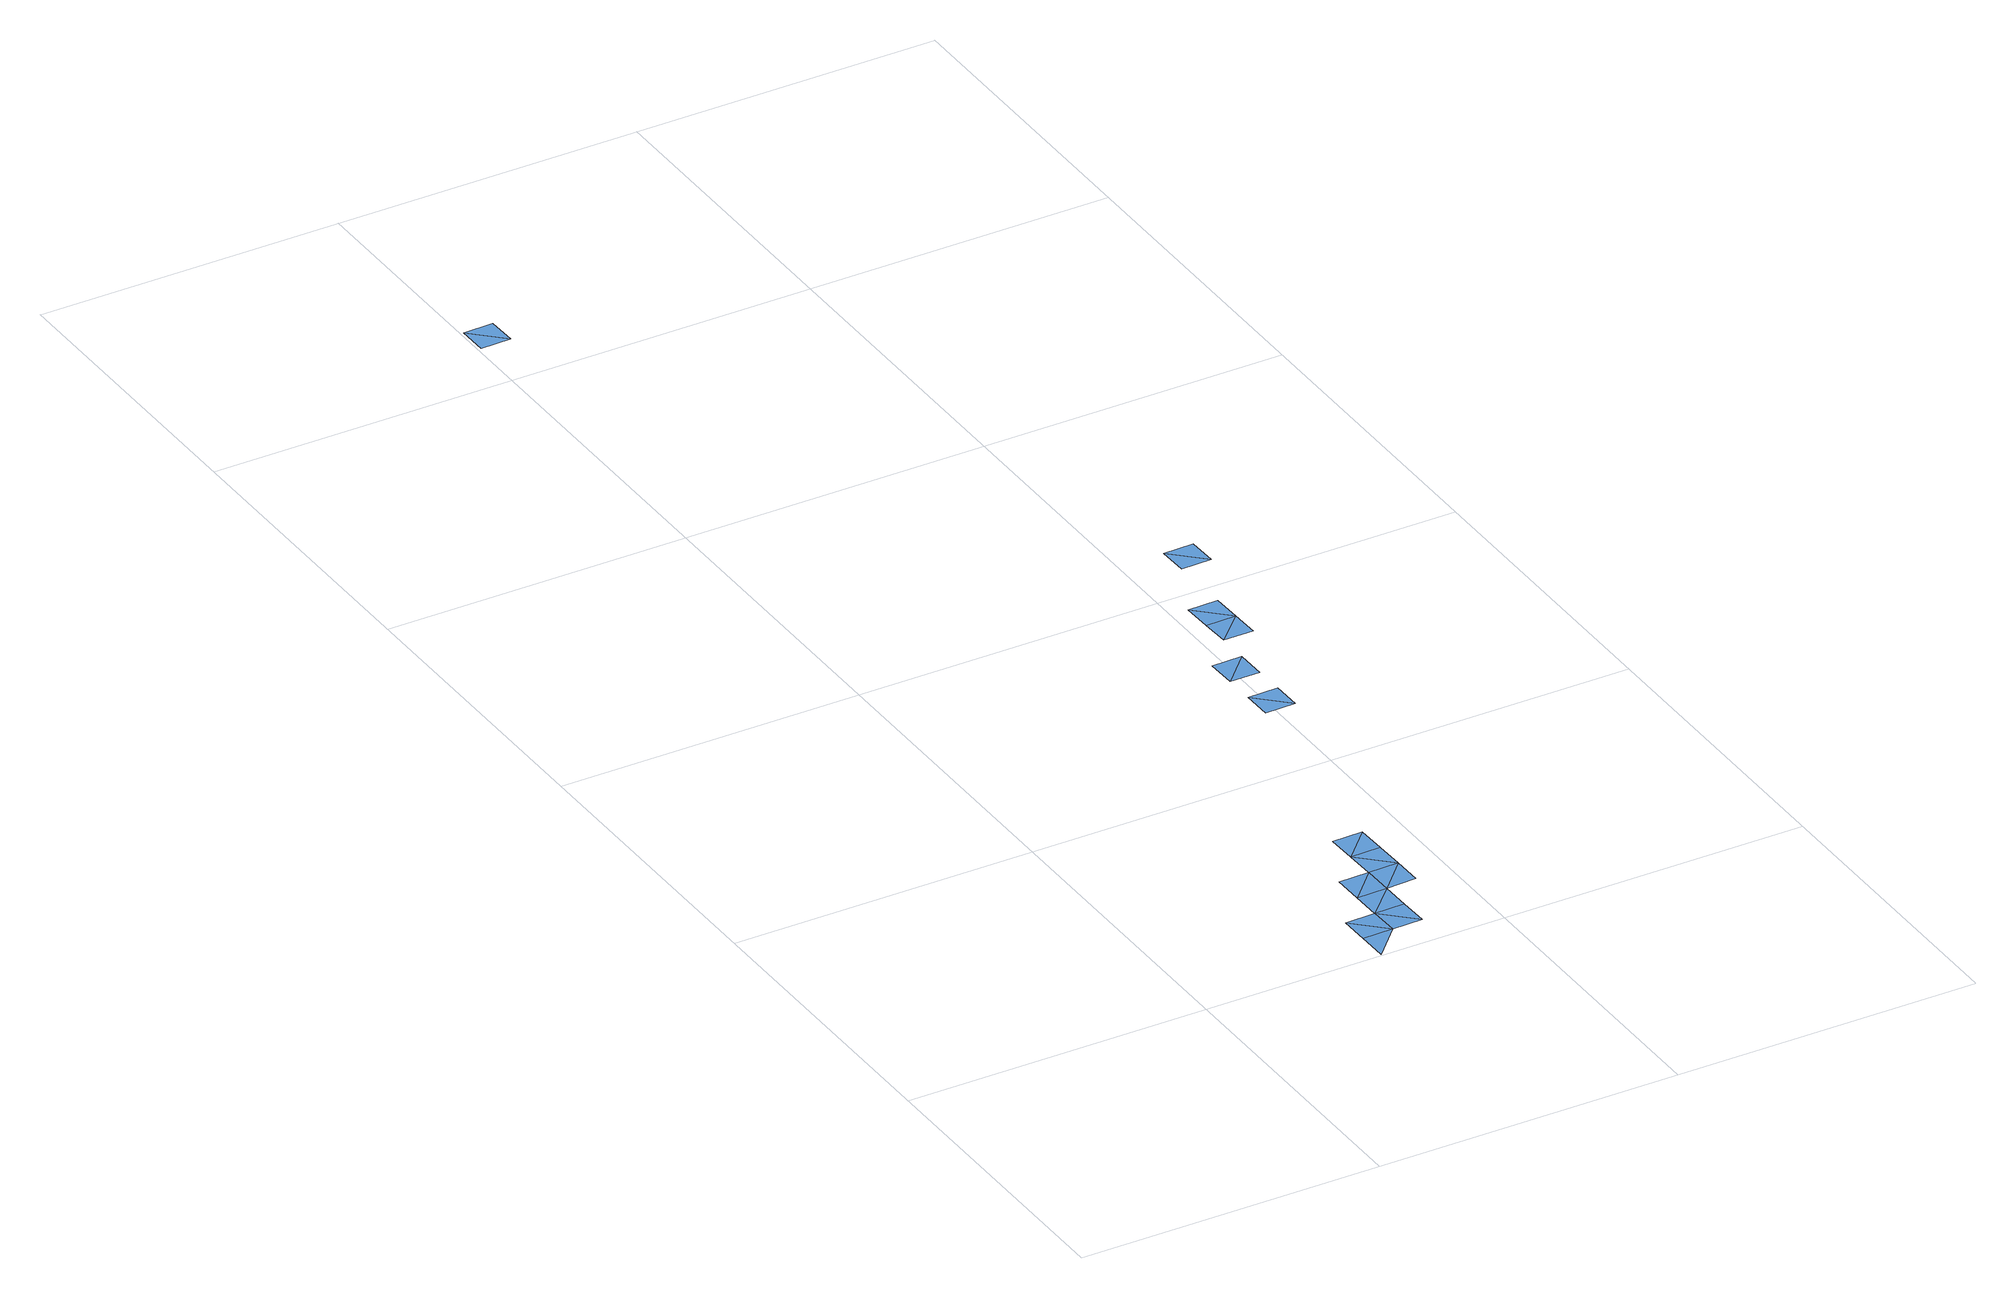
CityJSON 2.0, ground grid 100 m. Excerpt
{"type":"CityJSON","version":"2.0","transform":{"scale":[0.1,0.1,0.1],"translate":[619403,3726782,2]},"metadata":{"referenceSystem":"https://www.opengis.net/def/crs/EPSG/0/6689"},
"CityObjects":{
"waterbody1":{"type":"WaterBody","attributes":{"name":"福岡県津波浸水想定図","class":"1140","function":"2","WaterBodyTsunamiRiskAttribute.description":"1","WaterBodyTsunamiRiskAttribute.rank":"4"},"geometry":[{"type":"MultiSurface","lod":"1","boundaries":[[[0,1,2]],[[1,3,2]],[[1,4,3]],[[5,4,1]],[[5,6,4]],[[4,7,8]],[[9,10,8]],[[7,4,6]],[[8,7,9]]]}]},
"waterbody2":{"type":"WaterBody","attributes":{"name":"福岡県津波浸水想定図","class":"1140","function":"2","WaterBodyTsunamiRiskAttribute.description":"1","WaterBodyTsunamiRiskAttribute.rank":"2"},"geometry":[{"type":"MultiSurface","lod":"1","boundaries":[[[11,9,7]],[[9,11,12]],[[7,13,11]],[[12,14,15]],[[12,11,16]],[[12,16,14]],[[17,18,19]],[[19,18,20]],[[21,22,23]],[[23,22,24]],[[25,26,27]],[[27,26,28]]]}]},
"waterbody3":{"type":"WaterBody","attributes":{"name":"福岡県津波浸水想定図","class":"1140","function":"2","WaterBodyTsunamiRiskAttribute.description":"1","WaterBodyTsunamiRiskAttribute.rank":"1"},"geometry":[{"type":"MultiSurface","lod":"1","boundaries":[[[29,30,31]],[[29,32,30]]]}]},
"waterbody4":{"type":"WaterBody","attributes":{"name":"福岡県津波浸水想定図","class":"1140","function":"2","WaterBodyTsunamiRiskAttribute.description":"1","WaterBodyTsunamiRiskAttribute.rank":"3"},"geometry":[{"type":"MultiSurface","lod":"1","boundaries":[[[25,33,26]],[[33,34,26]],[[35,36,37]],[[37,36,38]]]}]}
},
"vertices":[
[591,4,5],[689,106,8],[589,104,7],[587,204,7],[687,206,7],[789,108,7],[787,208,8],[785,308,8],[685,306,8],[783,408,9],[683,406,8],
[883,410,9],[781,508,9],[885,310,9],[879,610,9],[779,608,9],[881,510,9],[10,4193,8],[110,4195,8],[8,4293,8],[108,4295,8],[965,1312,11],[1065,1314,11],[963,1412,11],[1063,1414,11],[1056,1813,13],[1156,1815,13],[1054,1913,13],[1154,1915,13],
[961,1512,12],[1059,1614,12],[960,1612,12],[1061,1514,12],
[1058,1714,15],[1157,1716,15],[1150,2115,14],[1250,2117,14],[1148,2215,14],[1248,2217,14]
]}
